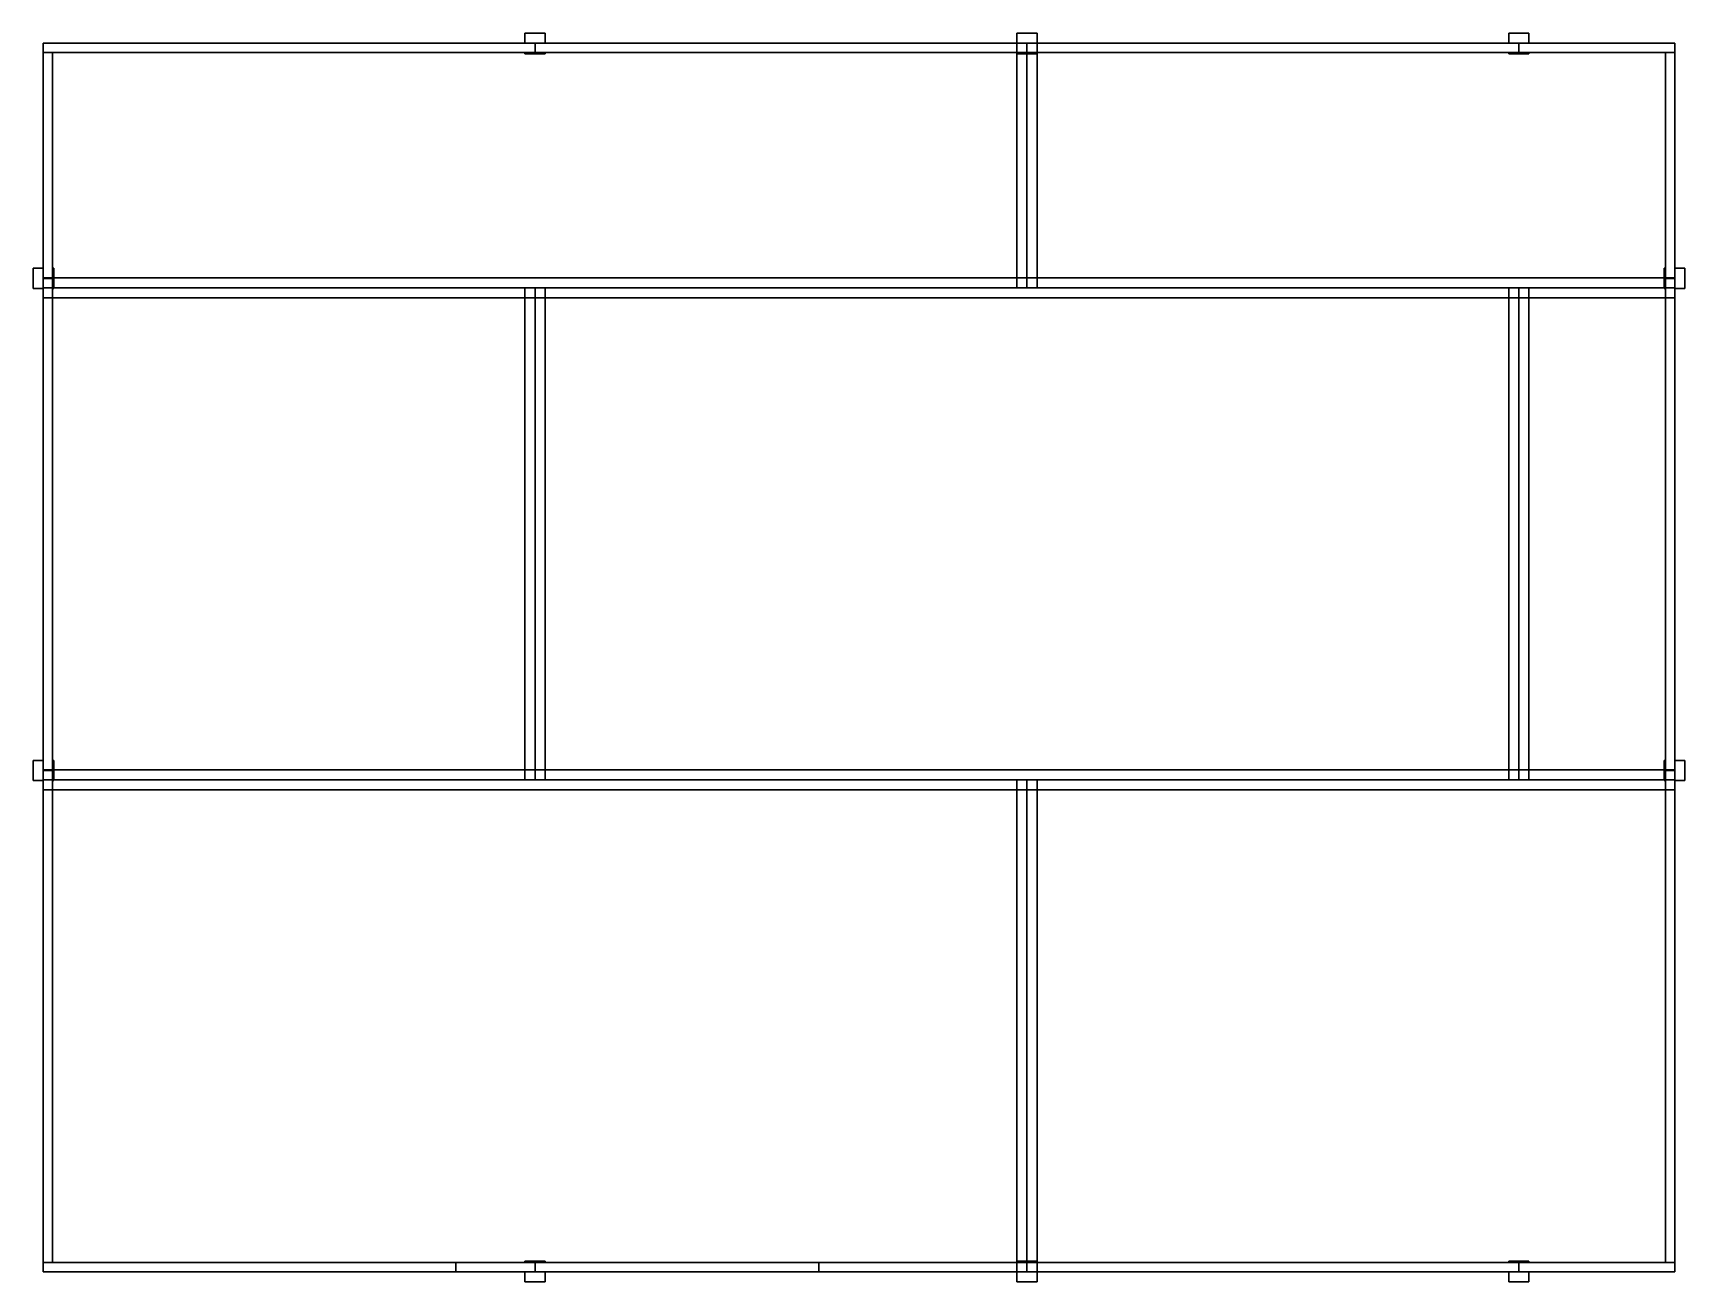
# Model space of a CAD drawing. Header units: millimetres. Extents: x -48 to 4048, y -48 to 3048.
import ezdxf

# ---------------------------------------------------------------- set-up
doc = ezdxf.new("R2010")
doc.units = ezdxf.units.MM
for name, color, linetype in [('FLAT', 8, 'Continuous'), ('HAT', 30, 'Continuous'), ('PANEL_CEILING', 4, 'Continuous'), ('PANEL_EAST', 2, 'Continuous'), ('PANEL_FLOOR', 3, 'Continuous'), ('PANEL_NORTH', 5, 'Continuous'), ('PANEL_SOUTH', 6, 'Continuous'), ('PANEL_WEST', 1, 'Continuous')]:
    doc.layers.add(name, color=color, linetype=linetype)

msp = doc.modelspace()

# ---------------------------------------------------------------- meshes
at = {"layer": 'FLAT'}
mesh = msp.add_polyface(dxfattribs=at)
corners = [(1171.6, 2997), (1171.6, 3000), (1221.6, 3000), (1221.6, 2997), (1171.6, 2997, 2400), (1221.6, 2997, 2400), (1221.6, 3000, 2400), (1171.6, 3000, 2400)]
mesh.append_faces([[corners[k] for k in face] for face in [(0, 1, 2, 3), (4, 5, 6, 7), (0, 3, 5, 4), (2, 1, 7, 6), (3, 2, 6, 5), (1, 0, 4, 7)]])
mesh = msp.add_polyface(dxfattribs=at)
corners = [(2391.6, 2416.6), (2391.6, 3023.4), (2441.6, 3023.4), (2441.6, 2416.6), (2391.6, 2416.6, 3), (2441.6, 2416.6, 3), (2441.6, 3023.4, 3), (2391.6, 3023.4, 3)]
mesh.append_faces([[corners[k] for k in face] for face in [(0, 1, 2, 3), (4, 5, 6, 7), (0, 3, 5, 4), (2, 1, 7, 6), (3, 2, 6, 5), (1, 0, 4, 7)]])
mesh = msp.add_polyface(dxfattribs=at)
corners = [(2391.6, 2416.6, 2397), (2391.6, 3023.4, 2397), (2441.6, 3023.4, 2397), (2441.6, 2416.6, 2397), (2391.6, 2416.6, 2400), (2441.6, 2416.6, 2400), (2441.6, 3023.4, 2400), (2391.6, 3023.4, 2400)]
mesh.append_faces([[corners[k] for k in face] for face in [(0, 1, 2, 3), (4, 5, 6, 7), (0, 3, 5, 4), (2, 1, 7, 6), (3, 2, 6, 5), (1, 0, 4, 7)]])
mesh = msp.add_polyface(dxfattribs=at)
corners = [(2391.6, 2997), (2391.6, 3000), (2441.6, 3000), (2441.6, 2997), (2391.6, 2997, 2400), (2441.6, 2997, 2400), (2441.6, 3000, 2400), (2391.6, 3000, 2400)]
mesh.append_faces([[corners[k] for k in face] for face in [(0, 1, 2, 3), (4, 5, 6, 7), (0, 3, 5, 4), (2, 1, 7, 6), (3, 2, 6, 5), (1, 0, 4, 7)]])
mesh = msp.add_polyface(dxfattribs=at)
corners = [(3611.6, 2997), (3611.6, 3000), (3661.6, 3000), (3661.6, 2997), (3611.6, 2997, 2400), (3661.6, 2997, 2400), (3661.6, 3000, 2400), (3611.6, 3000, 2400)]
mesh.append_faces([[corners[k] for k in face] for face in [(0, 1, 2, 3), (4, 5, 6, 7), (0, 3, 5, 4), (2, 1, 7, 6), (3, 2, 6, 5), (1, 0, 4, 7)]])
mesh = msp.add_polyface(dxfattribs=at)
corners = [(0, 2415), (0, 2465), (3, 2465), (3, 2415), (0, 2415, 2400), (3, 2415, 2400), (3, 2465, 2400), (0, 2465, 2400)]
mesh.append_faces([[corners[k] for k in face] for face in [(0, 1, 2, 3), (4, 5, 6, 7), (0, 3, 5, 4), (2, 1, 7, 6), (3, 2, 6, 5), (1, 0, 4, 7)]])
mesh = msp.add_polyface(dxfattribs=at)
corners = [(3997, 2415), (3997, 2465), (4000, 2465), (4000, 2415), (3997, 2415, 2400), (4000, 2415, 2400), (4000, 2465, 2400), (3997, 2465, 2400)]
mesh.append_faces([[corners[k] for k in face] for face in [(0, 1, 2, 3), (4, 5, 6, 7), (0, 3, 5, 4), (2, 1, 7, 6), (3, 2, 6, 5), (1, 0, 4, 7)]])
mesh = msp.add_polyface(dxfattribs=at)
corners = [(-23.4, 2391.6), (-23.4, 2441.6), (4023.4, 2441.6), (4023.4, 2391.6), (-23.4, 2391.6, 3), (4023.4, 2391.6, 3), (4023.4, 2441.6, 3), (-23.4, 2441.6, 3)]
mesh.append_faces([[corners[k] for k in face] for face in [(0, 1, 2, 3), (4, 5, 6, 7), (0, 3, 5, 4), (2, 1, 7, 6), (3, 2, 6, 5), (1, 0, 4, 7)]])
mesh = msp.add_polyface(dxfattribs=at)
corners = [(-23.4, 2391.6, 2397), (-23.4, 2441.6, 2397), (4023.4, 2441.6, 2397), (4023.4, 2391.6, 2397), (-23.4, 2391.6, 2400), (4023.4, 2391.6, 2400), (4023.4, 2441.6, 2400), (-23.4, 2441.6, 2400)]
mesh.append_faces([[corners[k] for k in face] for face in [(0, 1, 2, 3), (4, 5, 6, 7), (0, 3, 5, 4), (2, 1, 7, 6), (3, 2, 6, 5), (1, 0, 4, 7)]])
mesh = msp.add_polyface(dxfattribs=at)
corners = [(1171.6, 1196.6), (1171.6, 2416.6), (1221.6, 2416.6), (1221.6, 1196.6), (1171.6, 1196.6, 3), (1221.6, 1196.6, 3), (1221.6, 2416.6, 3), (1171.6, 2416.6, 3)]
mesh.append_faces([[corners[k] for k in face] for face in [(0, 1, 2, 3), (4, 5, 6, 7), (0, 3, 5, 4), (2, 1, 7, 6), (3, 2, 6, 5), (1, 0, 4, 7)]])
mesh = msp.add_polyface(dxfattribs=at)
corners = [(1171.6, 1196.6, 2397), (1171.6, 2416.6, 2397), (1221.6, 2416.6, 2397), (1221.6, 1196.6, 2397), (1171.6, 1196.6, 2400), (1221.6, 1196.6, 2400), (1221.6, 2416.6, 2400), (1171.6, 2416.6, 2400)]
mesh.append_faces([[corners[k] for k in face] for face in [(0, 1, 2, 3), (4, 5, 6, 7), (0, 3, 5, 4), (2, 1, 7, 6), (3, 2, 6, 5), (1, 0, 4, 7)]])
mesh = msp.add_polyface(dxfattribs=at)
corners = [(3611.6, 1196.6), (3611.6, 2416.6), (3661.6, 2416.6), (3661.6, 1196.6), (3611.6, 1196.6, 3), (3661.6, 1196.6, 3), (3661.6, 2416.6, 3), (3611.6, 2416.6, 3)]
mesh.append_faces([[corners[k] for k in face] for face in [(0, 1, 2, 3), (4, 5, 6, 7), (0, 3, 5, 4), (2, 1, 7, 6), (3, 2, 6, 5), (1, 0, 4, 7)]])
mesh = msp.add_polyface(dxfattribs=at)
corners = [(3611.6, 1196.6, 2397), (3611.6, 2416.6, 2397), (3661.6, 2416.6, 2397), (3661.6, 1196.6, 2397), (3611.6, 1196.6, 2400), (3661.6, 1196.6, 2400), (3661.6, 2416.6, 2400), (3611.6, 2416.6, 2400)]
mesh.append_faces([[corners[k] for k in face] for face in [(0, 1, 2, 3), (4, 5, 6, 7), (0, 3, 5, 4), (2, 1, 7, 6), (3, 2, 6, 5), (1, 0, 4, 7)]])
mesh = msp.add_polyface(dxfattribs=at)
corners = [(0, 1195), (0, 1245), (3, 1245), (3, 1195), (0, 1195, 2400), (3, 1195, 2400), (3, 1245, 2400), (0, 1245, 2400)]
mesh.append_faces([[corners[k] for k in face] for face in [(0, 1, 2, 3), (4, 5, 6, 7), (0, 3, 5, 4), (2, 1, 7, 6), (3, 2, 6, 5), (1, 0, 4, 7)]])
mesh = msp.add_polyface(dxfattribs=at)
corners = [(3997, 1195), (3997, 1245), (4000, 1245), (4000, 1195), (3997, 1195, 2400), (4000, 1195, 2400), (4000, 1245, 2400), (3997, 1245, 2400)]
mesh.append_faces([[corners[k] for k in face] for face in [(0, 1, 2, 3), (4, 5, 6, 7), (0, 3, 5, 4), (2, 1, 7, 6), (3, 2, 6, 5), (1, 0, 4, 7)]])
mesh = msp.add_polyface(dxfattribs=at)
corners = [(-23.4, 1171.6), (-23.4, 1221.6), (4023.4, 1221.6), (4023.4, 1171.6), (-23.4, 1171.6, 3), (4023.4, 1171.6, 3), (4023.4, 1221.6, 3), (-23.4, 1221.6, 3)]
mesh.append_faces([[corners[k] for k in face] for face in [(0, 1, 2, 3), (4, 5, 6, 7), (0, 3, 5, 4), (2, 1, 7, 6), (3, 2, 6, 5), (1, 0, 4, 7)]])
mesh = msp.add_polyface(dxfattribs=at)
corners = [(-23.4, 1171.6, 2397), (-23.4, 1221.6, 2397), (4023.4, 1221.6, 2397), (4023.4, 1171.6, 2397), (-23.4, 1171.6, 2400), (4023.4, 1171.6, 2400), (4023.4, 1221.6, 2400), (-23.4, 1221.6, 2400)]
mesh.append_faces([[corners[k] for k in face] for face in [(0, 1, 2, 3), (4, 5, 6, 7), (0, 3, 5, 4), (2, 1, 7, 6), (3, 2, 6, 5), (1, 0, 4, 7)]])
mesh = msp.add_polyface(dxfattribs=at)
corners = [(2391.6, -23.4), (2391.6, 1196.6), (2441.6, 1196.6), (2441.6, -23.4), (2391.6, -23.4, 3), (2441.6, -23.4, 3), (2441.6, 1196.6, 3), (2391.6, 1196.6, 3)]
mesh.append_faces([[corners[k] for k in face] for face in [(0, 1, 2, 3), (4, 5, 6, 7), (0, 3, 5, 4), (2, 1, 7, 6), (3, 2, 6, 5), (1, 0, 4, 7)]])
mesh = msp.add_polyface(dxfattribs=at)
corners = [(2391.6, -23.4, 2397), (2391.6, 1196.6, 2397), (2441.6, 1196.6, 2397), (2441.6, -23.4, 2397), (2391.6, -23.4, 2400), (2441.6, -23.4, 2400), (2441.6, 1196.6, 2400), (2391.6, 1196.6, 2400)]
mesh.append_faces([[corners[k] for k in face] for face in [(0, 1, 2, 3), (4, 5, 6, 7), (0, 3, 5, 4), (2, 1, 7, 6), (3, 2, 6, 5), (1, 0, 4, 7)]])
mesh = msp.add_polyface(dxfattribs=at)
corners = [(1171.6, 0, 2000), (1171.6, 3, 2000), (1221.6, 3, 2000), (1221.6, 0, 2000), (1171.6, 0, 2400), (1221.6, 0, 2400), (1221.6, 3, 2400), (1171.6, 3, 2400)]
mesh.append_faces([[corners[k] for k in face] for face in [(0, 1, 2, 3), (4, 5, 6, 7), (0, 3, 5, 4), (2, 1, 7, 6), (3, 2, 6, 5), (1, 0, 4, 7)]])
mesh = msp.add_polyface(dxfattribs=at)
corners = [(2391.6, 0), (2391.6, 3), (2441.6, 3), (2441.6, 0), (2391.6, 0, 2400), (2441.6, 0, 2400), (2441.6, 3, 2400), (2391.6, 3, 2400)]
mesh.append_faces([[corners[k] for k in face] for face in [(0, 1, 2, 3), (4, 5, 6, 7), (0, 3, 5, 4), (2, 1, 7, 6), (3, 2, 6, 5), (1, 0, 4, 7)]])
mesh = msp.add_polyface(dxfattribs=at)
corners = [(3611.6, 0), (3611.6, 3), (3661.6, 3), (3661.6, 0), (3611.6, 0, 2400), (3661.6, 0, 2400), (3661.6, 3, 2400), (3611.6, 3, 2400)]
mesh.append_faces([[corners[k] for k in face] for face in [(0, 1, 2, 3), (4, 5, 6, 7), (0, 3, 5, 4), (2, 1, 7, 6), (3, 2, 6, 5), (1, 0, 4, 7)]])
at = {"layer": 'HAT'}
mesh = msp.add_polyface(dxfattribs=at)
corners = [(1171.6, 3023.4), (1171.6, 3048.4), (1221.6, 3048.4), (1221.6, 3023.4), (1171.6, 3023.4, 2400), (1221.6, 3023.4, 2400), (1221.6, 3048.4, 2400), (1171.6, 3048.4, 2400)]
mesh.append_faces([[corners[k] for k in face] for face in [(0, 1, 2, 3), (4, 5, 6, 7), (0, 3, 5, 4), (2, 1, 7, 6), (3, 2, 6, 5), (1, 0, 4, 7)]])
mesh = msp.add_polyface(dxfattribs=at)
corners = [(2391.6, 3023.4), (2391.6, 3048.4), (2441.6, 3048.4), (2441.6, 3023.4), (2391.6, 3023.4, 2400), (2441.6, 3023.4, 2400), (2441.6, 3048.4, 2400), (2391.6, 3048.4, 2400)]
mesh.append_faces([[corners[k] for k in face] for face in [(0, 1, 2, 3), (4, 5, 6, 7), (0, 3, 5, 4), (2, 1, 7, 6), (3, 2, 6, 5), (1, 0, 4, 7)]])
mesh = msp.add_polyface(dxfattribs=at)
corners = [(3611.6, 3023.4), (3611.6, 3048.4), (3661.6, 3048.4), (3661.6, 3023.4), (3611.6, 3023.4, 2400), (3661.6, 3023.4, 2400), (3661.6, 3048.4, 2400), (3611.6, 3048.4, 2400)]
mesh.append_faces([[corners[k] for k in face] for face in [(0, 1, 2, 3), (4, 5, 6, 7), (0, 3, 5, 4), (2, 1, 7, 6), (3, 2, 6, 5), (1, 0, 4, 7)]])
mesh = msp.add_polyface(dxfattribs=at)
corners = [(2391.6, 2416.6, -48.4), (2391.6, 3023.4, -48.4), (2441.6, 3023.4, -48.4), (2441.6, 2416.6, -48.4), (2391.6, 2416.6, -23.4), (2441.6, 2416.6, -23.4), (2441.6, 3023.4, -23.4), (2391.6, 3023.4, -23.4)]
mesh.append_faces([[corners[k] for k in face] for face in [(0, 1, 2, 3), (4, 5, 6, 7), (0, 3, 5, 4), (2, 1, 7, 6), (3, 2, 6, 5), (1, 0, 4, 7)]])
mesh = msp.add_polyface(dxfattribs=at)
corners = [(2391.6, 2416.6, 2423.4), (2391.6, 3023.4, 2423.4), (2441.6, 3023.4, 2423.4), (2441.6, 2416.6, 2423.4), (2391.6, 2416.6, 2448.4), (2441.6, 2416.6, 2448.4), (2441.6, 3023.4, 2448.4), (2391.6, 3023.4, 2448.4)]
mesh.append_faces([[corners[k] for k in face] for face in [(0, 1, 2, 3), (4, 5, 6, 7), (0, 3, 5, 4), (2, 1, 7, 6), (3, 2, 6, 5), (1, 0, 4, 7)]])
mesh = msp.add_polyface(dxfattribs=at)
corners = [(-48.4, 2415), (-48.4, 2465), (-23.4, 2465), (-23.4, 2415), (-48.4, 2415, 2400), (-23.4, 2415, 2400), (-23.4, 2465, 2400), (-48.4, 2465, 2400)]
mesh.append_faces([[corners[k] for k in face] for face in [(0, 1, 2, 3), (4, 5, 6, 7), (0, 3, 5, 4), (2, 1, 7, 6), (3, 2, 6, 5), (1, 0, 4, 7)]])
mesh = msp.add_polyface(dxfattribs=at)
corners = [(4023.4, 2415), (4023.4, 2465), (4048.4, 2465), (4048.4, 2415), (4023.4, 2415, 2400), (4048.4, 2415, 2400), (4048.4, 2465, 2400), (4023.4, 2465, 2400)]
mesh.append_faces([[corners[k] for k in face] for face in [(0, 1, 2, 3), (4, 5, 6, 7), (0, 3, 5, 4), (2, 1, 7, 6), (3, 2, 6, 5), (1, 0, 4, 7)]])
mesh = msp.add_polyface(dxfattribs=at)
corners = [(-23.4, 2391.6, -48.4), (-23.4, 2441.6, -48.4), (4023.4, 2441.6, -48.4), (4023.4, 2391.6, -48.4), (-23.4, 2391.6, -23.4), (4023.4, 2391.6, -23.4), (4023.4, 2441.6, -23.4), (-23.4, 2441.6, -23.4)]
mesh.append_faces([[corners[k] for k in face] for face in [(0, 1, 2, 3), (4, 5, 6, 7), (0, 3, 5, 4), (2, 1, 7, 6), (3, 2, 6, 5), (1, 0, 4, 7)]])
mesh = msp.add_polyface(dxfattribs=at)
corners = [(-23.4, 2391.6, 2423.4), (-23.4, 2441.6, 2423.4), (4023.4, 2441.6, 2423.4), (4023.4, 2391.6, 2423.4), (-23.4, 2391.6, 2448.4), (4023.4, 2391.6, 2448.4), (4023.4, 2441.6, 2448.4), (-23.4, 2441.6, 2448.4)]
mesh.append_faces([[corners[k] for k in face] for face in [(0, 1, 2, 3), (4, 5, 6, 7), (0, 3, 5, 4), (2, 1, 7, 6), (3, 2, 6, 5), (1, 0, 4, 7)]])
mesh = msp.add_polyface(dxfattribs=at)
corners = [(1171.6, 1196.6, -48.4), (1171.6, 2416.6, -48.4), (1221.6, 2416.6, -48.4), (1221.6, 1196.6, -48.4), (1171.6, 1196.6, -23.4), (1221.6, 1196.6, -23.4), (1221.6, 2416.6, -23.4), (1171.6, 2416.6, -23.4)]
mesh.append_faces([[corners[k] for k in face] for face in [(0, 1, 2, 3), (4, 5, 6, 7), (0, 3, 5, 4), (2, 1, 7, 6), (3, 2, 6, 5), (1, 0, 4, 7)]])
mesh = msp.add_polyface(dxfattribs=at)
corners = [(1171.6, 1196.6, 2423.4), (1171.6, 2416.6, 2423.4), (1221.6, 2416.6, 2423.4), (1221.6, 1196.6, 2423.4), (1171.6, 1196.6, 2448.4), (1221.6, 1196.6, 2448.4), (1221.6, 2416.6, 2448.4), (1171.6, 2416.6, 2448.4)]
mesh.append_faces([[corners[k] for k in face] for face in [(0, 1, 2, 3), (4, 5, 6, 7), (0, 3, 5, 4), (2, 1, 7, 6), (3, 2, 6, 5), (1, 0, 4, 7)]])
mesh = msp.add_polyface(dxfattribs=at)
corners = [(3611.6, 1196.6, -48.4), (3611.6, 2416.6, -48.4), (3661.6, 2416.6, -48.4), (3661.6, 1196.6, -48.4), (3611.6, 1196.6, -23.4), (3661.6, 1196.6, -23.4), (3661.6, 2416.6, -23.4), (3611.6, 2416.6, -23.4)]
mesh.append_faces([[corners[k] for k in face] for face in [(0, 1, 2, 3), (4, 5, 6, 7), (0, 3, 5, 4), (2, 1, 7, 6), (3, 2, 6, 5), (1, 0, 4, 7)]])
mesh = msp.add_polyface(dxfattribs=at)
corners = [(3611.6, 1196.6, 2423.4), (3611.6, 2416.6, 2423.4), (3661.6, 2416.6, 2423.4), (3661.6, 1196.6, 2423.4), (3611.6, 1196.6, 2448.4), (3661.6, 1196.6, 2448.4), (3661.6, 2416.6, 2448.4), (3611.6, 2416.6, 2448.4)]
mesh.append_faces([[corners[k] for k in face] for face in [(0, 1, 2, 3), (4, 5, 6, 7), (0, 3, 5, 4), (2, 1, 7, 6), (3, 2, 6, 5), (1, 0, 4, 7)]])
mesh = msp.add_polyface(dxfattribs=at)
corners = [(-48.4, 1195), (-48.4, 1245), (-23.4, 1245), (-23.4, 1195), (-48.4, 1195, 2400), (-23.4, 1195, 2400), (-23.4, 1245, 2400), (-48.4, 1245, 2400)]
mesh.append_faces([[corners[k] for k in face] for face in [(0, 1, 2, 3), (4, 5, 6, 7), (0, 3, 5, 4), (2, 1, 7, 6), (3, 2, 6, 5), (1, 0, 4, 7)]])
mesh = msp.add_polyface(dxfattribs=at)
corners = [(4023.4, 1195), (4023.4, 1245), (4048.4, 1245), (4048.4, 1195), (4023.4, 1195, 2400), (4048.4, 1195, 2400), (4048.4, 1245, 2400), (4023.4, 1245, 2400)]
mesh.append_faces([[corners[k] for k in face] for face in [(0, 1, 2, 3), (4, 5, 6, 7), (0, 3, 5, 4), (2, 1, 7, 6), (3, 2, 6, 5), (1, 0, 4, 7)]])
mesh = msp.add_polyface(dxfattribs=at)
corners = [(-23.4, 1171.6, -48.4), (-23.4, 1221.6, -48.4), (4023.4, 1221.6, -48.4), (4023.4, 1171.6, -48.4), (-23.4, 1171.6, -23.4), (4023.4, 1171.6, -23.4), (4023.4, 1221.6, -23.4), (-23.4, 1221.6, -23.4)]
mesh.append_faces([[corners[k] for k in face] for face in [(0, 1, 2, 3), (4, 5, 6, 7), (0, 3, 5, 4), (2, 1, 7, 6), (3, 2, 6, 5), (1, 0, 4, 7)]])
mesh = msp.add_polyface(dxfattribs=at)
corners = [(-23.4, 1171.6, 2423.4), (-23.4, 1221.6, 2423.4), (4023.4, 1221.6, 2423.4), (4023.4, 1171.6, 2423.4), (-23.4, 1171.6, 2448.4), (4023.4, 1171.6, 2448.4), (4023.4, 1221.6, 2448.4), (-23.4, 1221.6, 2448.4)]
mesh.append_faces([[corners[k] for k in face] for face in [(0, 1, 2, 3), (4, 5, 6, 7), (0, 3, 5, 4), (2, 1, 7, 6), (3, 2, 6, 5), (1, 0, 4, 7)]])
mesh = msp.add_polyface(dxfattribs=at)
corners = [(2391.6, -23.4, -48.4), (2391.6, 1196.6, -48.4), (2441.6, 1196.6, -48.4), (2441.6, -23.4, -48.4), (2391.6, -23.4, -23.4), (2441.6, -23.4, -23.4), (2441.6, 1196.6, -23.4), (2391.6, 1196.6, -23.4)]
mesh.append_faces([[corners[k] for k in face] for face in [(0, 1, 2, 3), (4, 5, 6, 7), (0, 3, 5, 4), (2, 1, 7, 6), (3, 2, 6, 5), (1, 0, 4, 7)]])
mesh = msp.add_polyface(dxfattribs=at)
corners = [(2391.6, -23.4, 2423.4), (2391.6, 1196.6, 2423.4), (2441.6, 1196.6, 2423.4), (2441.6, -23.4, 2423.4), (2391.6, -23.4, 2448.4), (2441.6, -23.4, 2448.4), (2441.6, 1196.6, 2448.4), (2391.6, 1196.6, 2448.4)]
mesh.append_faces([[corners[k] for k in face] for face in [(0, 1, 2, 3), (4, 5, 6, 7), (0, 3, 5, 4), (2, 1, 7, 6), (3, 2, 6, 5), (1, 0, 4, 7)]])
mesh = msp.add_polyface(dxfattribs=at)
corners = [(1171.6, -48.4, 2000), (1171.6, -23.4, 2000), (1221.6, -23.4, 2000), (1221.6, -48.4, 2000), (1171.6, -48.4, 2400), (1221.6, -48.4, 2400), (1221.6, -23.4, 2400), (1171.6, -23.4, 2400)]
mesh.append_faces([[corners[k] for k in face] for face in [(0, 1, 2, 3), (4, 5, 6, 7), (0, 3, 5, 4), (2, 1, 7, 6), (3, 2, 6, 5), (1, 0, 4, 7)]])
mesh = msp.add_polyface(dxfattribs=at)
corners = [(2391.6, -48.4), (2391.6, -23.4), (2441.6, -23.4), (2441.6, -48.4), (2391.6, -48.4, 2400), (2441.6, -48.4, 2400), (2441.6, -23.4, 2400), (2391.6, -23.4, 2400)]
mesh.append_faces([[corners[k] for k in face] for face in [(0, 1, 2, 3), (4, 5, 6, 7), (0, 3, 5, 4), (2, 1, 7, 6), (3, 2, 6, 5), (1, 0, 4, 7)]])
mesh = msp.add_polyface(dxfattribs=at)
corners = [(3611.6, -48.4), (3611.6, -23.4), (3661.6, -23.4), (3661.6, -48.4), (3611.6, -48.4, 2400), (3661.6, -48.4, 2400), (3661.6, -23.4, 2400), (3611.6, -23.4, 2400)]
mesh.append_faces([[corners[k] for k in face] for face in [(0, 1, 2, 3), (4, 5, 6, 7), (0, 3, 5, 4), (2, 1, 7, 6), (3, 2, 6, 5), (1, 0, 4, 7)]])
at = {"layer": 'PANEL_CEILING'}
mesh = msp.add_polyface(dxfattribs=at)
corners = [(-23.4, 2416.6, 2400), (-23.4, 3023.4, 2400), (2416.6, 3023.4, 2400), (2416.6, 2416.6, 2400), (-23.4, 2416.6, 2423.4), (2416.6, 2416.6, 2423.4), (2416.6, 3023.4, 2423.4), (-23.4, 3023.4, 2423.4)]
mesh.append_faces([[corners[k] for k in face] for face in [(0, 1, 2, 3), (4, 5, 6, 7), (0, 3, 5, 4), (2, 1, 7, 6), (3, 2, 6, 5), (1, 0, 4, 7)]])
mesh = msp.add_polyface(dxfattribs=at)
corners = [(2416.6, 2416.6, 2400), (2416.6, 3023.4, 2400), (4023.4, 3023.4, 2400), (4023.4, 2416.6, 2400), (2416.6, 2416.6, 2423.4), (4023.4, 2416.6, 2423.4), (4023.4, 3023.4, 2423.4), (2416.6, 3023.4, 2423.4)]
mesh.append_faces([[corners[k] for k in face] for face in [(0, 1, 2, 3), (4, 5, 6, 7), (0, 3, 5, 4), (2, 1, 7, 6), (3, 2, 6, 5), (1, 0, 4, 7)]])
mesh = msp.add_polyface(dxfattribs=at)
corners = [(-23.4, 1196.6, 2400), (-23.4, 2416.6, 2400), (1196.6, 2416.6, 2400), (1196.6, 1196.6, 2400), (-23.4, 1196.6, 2423.4), (1196.6, 1196.6, 2423.4), (1196.6, 2416.6, 2423.4), (-23.4, 2416.6, 2423.4)]
mesh.append_faces([[corners[k] for k in face] for face in [(0, 1, 2, 3), (4, 5, 6, 7), (0, 3, 5, 4), (2, 1, 7, 6), (3, 2, 6, 5), (1, 0, 4, 7)]])
mesh = msp.add_polyface(dxfattribs=at)
corners = [(1196.6, 1196.6, 2400), (1196.6, 2416.6, 2400), (3636.6, 2416.6, 2400), (3636.6, 1196.6, 2400), (1196.6, 1196.6, 2423.4), (3636.6, 1196.6, 2423.4), (3636.6, 2416.6, 2423.4), (1196.6, 2416.6, 2423.4)]
mesh.append_faces([[corners[k] for k in face] for face in [(0, 1, 2, 3), (4, 5, 6, 7), (0, 3, 5, 4), (2, 1, 7, 6), (3, 2, 6, 5), (1, 0, 4, 7)]])
mesh = msp.add_polyface(dxfattribs=at)
corners = [(3636.6, 1196.6, 2400), (3636.6, 2416.6, 2400), (4023.4, 2416.6, 2400), (4023.4, 1196.6, 2400), (3636.6, 1196.6, 2423.4), (4023.4, 1196.6, 2423.4), (4023.4, 2416.6, 2423.4), (3636.6, 2416.6, 2423.4)]
mesh.append_faces([[corners[k] for k in face] for face in [(0, 1, 2, 3), (4, 5, 6, 7), (0, 3, 5, 4), (2, 1, 7, 6), (3, 2, 6, 5), (1, 0, 4, 7)]])
mesh = msp.add_polyface(dxfattribs=at)
corners = [(-23.4, -23.4, 2400), (-23.4, 1196.6, 2400), (2416.6, 1196.6, 2400), (2416.6, -23.4, 2400), (-23.4, -23.4, 2423.4), (2416.6, -23.4, 2423.4), (2416.6, 1196.6, 2423.4), (-23.4, 1196.6, 2423.4)]
mesh.append_faces([[corners[k] for k in face] for face in [(0, 1, 2, 3), (4, 5, 6, 7), (0, 3, 5, 4), (2, 1, 7, 6), (3, 2, 6, 5), (1, 0, 4, 7)]])
mesh = msp.add_polyface(dxfattribs=at)
corners = [(2416.6, -23.4, 2400), (2416.6, 1196.6, 2400), (4023.4, 1196.6, 2400), (4023.4, -23.4, 2400), (2416.6, -23.4, 2423.4), (4023.4, -23.4, 2423.4), (4023.4, 1196.6, 2423.4), (2416.6, 1196.6, 2423.4)]
mesh.append_faces([[corners[k] for k in face] for face in [(0, 1, 2, 3), (4, 5, 6, 7), (0, 3, 5, 4), (2, 1, 7, 6), (3, 2, 6, 5), (1, 0, 4, 7)]])
at = {"layer": 'PANEL_EAST'}
mesh = msp.add_polyface(dxfattribs=at)
corners = [(4000, 2440), (4000, 3000), (4023.4, 3000), (4023.4, 2440), (4000, 2440, 2400), (4023.4, 2440, 2400), (4023.4, 3000, 2400), (4000, 3000, 2400)]
mesh.append_faces([[corners[k] for k in face] for face in [(0, 1, 2, 3), (4, 5, 6, 7), (0, 3, 5, 4), (2, 1, 7, 6), (3, 2, 6, 5), (1, 0, 4, 7)]])
mesh = msp.add_polyface(dxfattribs=at)
corners = [(4000, 1220), (4000, 2440), (4023.4, 2440), (4023.4, 1220), (4000, 1220, 2400), (4023.4, 1220, 2400), (4023.4, 2440, 2400), (4000, 2440, 2400)]
mesh.append_faces([[corners[k] for k in face] for face in [(0, 1, 2, 3), (4, 5, 6, 7), (0, 3, 5, 4), (2, 1, 7, 6), (3, 2, 6, 5), (1, 0, 4, 7)]])
mesh = msp.add_polyface(dxfattribs=at)
corners = [(4000, 0), (4000, 1220), (4023.4, 1220), (4023.4, 0), (4000, 0, 2400), (4023.4, 0, 2400), (4023.4, 1220, 2400), (4000, 1220, 2400)]
mesh.append_faces([[corners[k] for k in face] for face in [(0, 1, 2, 3), (4, 5, 6, 7), (0, 3, 5, 4), (2, 1, 7, 6), (3, 2, 6, 5), (1, 0, 4, 7)]])
at = {"layer": 'PANEL_FLOOR'}
mesh = msp.add_polyface(dxfattribs=at)
corners = [(-23.4, 2416.6, -23.4), (-23.4, 3023.4, -23.4), (2416.6, 3023.4, -23.4), (2416.6, 2416.6, -23.4), (-23.4, 2416.6), (2416.6, 2416.6), (2416.6, 3023.4), (-23.4, 3023.4)]
mesh.append_faces([[corners[k] for k in face] for face in [(0, 1, 2, 3), (4, 5, 6, 7), (0, 3, 5, 4), (2, 1, 7, 6), (3, 2, 6, 5), (1, 0, 4, 7)]])
mesh = msp.add_polyface(dxfattribs=at)
corners = [(2416.6, 2416.6, -23.4), (2416.6, 3023.4, -23.4), (4023.4, 3023.4, -23.4), (4023.4, 2416.6, -23.4), (2416.6, 2416.6), (4023.4, 2416.6), (4023.4, 3023.4), (2416.6, 3023.4)]
mesh.append_faces([[corners[k] for k in face] for face in [(0, 1, 2, 3), (4, 5, 6, 7), (0, 3, 5, 4), (2, 1, 7, 6), (3, 2, 6, 5), (1, 0, 4, 7)]])
mesh = msp.add_polyface(dxfattribs=at)
corners = [(-23.4, 1196.6, -23.4), (-23.4, 2416.6, -23.4), (1196.6, 2416.6, -23.4), (1196.6, 1196.6, -23.4), (-23.4, 1196.6), (1196.6, 1196.6), (1196.6, 2416.6), (-23.4, 2416.6)]
mesh.append_faces([[corners[k] for k in face] for face in [(0, 1, 2, 3), (4, 5, 6, 7), (0, 3, 5, 4), (2, 1, 7, 6), (3, 2, 6, 5), (1, 0, 4, 7)]])
mesh = msp.add_polyface(dxfattribs=at)
corners = [(1196.6, 1196.6, -23.4), (1196.6, 2416.6, -23.4), (3636.6, 2416.6, -23.4), (3636.6, 1196.6, -23.4), (1196.6, 1196.6), (3636.6, 1196.6), (3636.6, 2416.6), (1196.6, 2416.6)]
mesh.append_faces([[corners[k] for k in face] for face in [(0, 1, 2, 3), (4, 5, 6, 7), (0, 3, 5, 4), (2, 1, 7, 6), (3, 2, 6, 5), (1, 0, 4, 7)]])
mesh = msp.add_polyface(dxfattribs=at)
corners = [(3636.6, 1196.6, -23.4), (3636.6, 2416.6, -23.4), (4023.4, 2416.6, -23.4), (4023.4, 1196.6, -23.4), (3636.6, 1196.6), (4023.4, 1196.6), (4023.4, 2416.6), (3636.6, 2416.6)]
mesh.append_faces([[corners[k] for k in face] for face in [(0, 1, 2, 3), (4, 5, 6, 7), (0, 3, 5, 4), (2, 1, 7, 6), (3, 2, 6, 5), (1, 0, 4, 7)]])
mesh = msp.add_polyface(dxfattribs=at)
corners = [(-23.4, -23.4, -23.4), (-23.4, 1196.6, -23.4), (2416.6, 1196.6, -23.4), (2416.6, -23.4, -23.4), (-23.4, -23.4), (2416.6, -23.4), (2416.6, 1196.6), (-23.4, 1196.6)]
mesh.append_faces([[corners[k] for k in face] for face in [(0, 1, 2, 3), (4, 5, 6, 7), (0, 3, 5, 4), (2, 1, 7, 6), (3, 2, 6, 5), (1, 0, 4, 7)]])
mesh = msp.add_polyface(dxfattribs=at)
corners = [(2416.6, -23.4, -23.4), (2416.6, 1196.6, -23.4), (4023.4, 1196.6, -23.4), (4023.4, -23.4, -23.4), (2416.6, -23.4), (4023.4, -23.4), (4023.4, 1196.6), (2416.6, 1196.6)]
mesh.append_faces([[corners[k] for k in face] for face in [(0, 1, 2, 3), (4, 5, 6, 7), (0, 3, 5, 4), (2, 1, 7, 6), (3, 2, 6, 5), (1, 0, 4, 7)]])
at = {"layer": 'PANEL_NORTH'}
mesh = msp.add_polyface(dxfattribs=at)
corners = [(-23.4, 3000), (-23.4, 3023.4), (1196.6, 3023.4), (1196.6, 3000), (-23.4, 3000, 2400), (1196.6, 3000, 2400), (1196.6, 3023.4, 2400), (-23.4, 3023.4, 2400)]
mesh.append_faces([[corners[k] for k in face] for face in [(0, 1, 2, 3), (4, 5, 6, 7), (0, 3, 5, 4), (2, 1, 7, 6), (3, 2, 6, 5), (1, 0, 4, 7)]])
mesh = msp.add_polyface(dxfattribs=at)
corners = [(1196.6, 3000), (1196.6, 3023.4), (2416.6, 3023.4), (2416.6, 3000), (1196.6, 3000, 2400), (2416.6, 3000, 2400), (2416.6, 3023.4, 2400), (1196.6, 3023.4, 2400)]
mesh.append_faces([[corners[k] for k in face] for face in [(0, 1, 2, 3), (4, 5, 6, 7), (0, 3, 5, 4), (2, 1, 7, 6), (3, 2, 6, 5), (1, 0, 4, 7)]])
mesh = msp.add_polyface(dxfattribs=at)
corners = [(2416.6, 3000), (2416.6, 3023.4), (3636.6, 3023.4), (3636.6, 3000), (2416.6, 3000, 2400), (3636.6, 3000, 2400), (3636.6, 3023.4, 2400), (2416.6, 3023.4, 2400)]
mesh.append_faces([[corners[k] for k in face] for face in [(0, 1, 2, 3), (4, 5, 6, 7), (0, 3, 5, 4), (2, 1, 7, 6), (3, 2, 6, 5), (1, 0, 4, 7)]])
mesh = msp.add_polyface(dxfattribs=at)
corners = [(3636.6, 3000), (3636.6, 3023.4), (4023.4, 3023.4), (4023.4, 3000), (3636.6, 3000, 2400), (4023.4, 3000, 2400), (4023.4, 3023.4, 2400), (3636.6, 3023.4, 2400)]
mesh.append_faces([[corners[k] for k in face] for face in [(0, 1, 2, 3), (4, 5, 6, 7), (0, 3, 5, 4), (2, 1, 7, 6), (3, 2, 6, 5), (1, 0, 4, 7)]])
at = {"layer": 'PANEL_SOUTH'}
mesh = msp.add_polyface(dxfattribs=at)
corners = [(-23.4, -23.4, 2000), (-23.4, 0, 2000), (1196.6, 0, 2000), (1196.6, -23.4, 2000), (-23.4, -23.4, 2400), (1196.6, -23.4, 2400), (1196.6, 0, 2400), (-23.4, 0, 2400)]
mesh.append_faces([[corners[k] for k in face] for face in [(0, 1, 2, 3), (4, 5, 6, 7), (0, 3, 5, 4), (2, 1, 7, 6), (3, 2, 6, 5), (1, 0, 4, 7)]])
mesh = msp.add_polyface(dxfattribs=at)
corners = [(-23.4, -23.4), (-23.4, 0), (1000, 0), (1000, -23.4), (-23.4, -23.4, 2000), (1000, -23.4, 2000), (1000, 0, 2000), (-23.4, 0, 2000)]
mesh.append_faces([[corners[k] for k in face] for face in [(0, 1, 2, 3), (4, 5, 6, 7), (0, 3, 5, 4), (2, 1, 7, 6), (3, 2, 6, 5), (1, 0, 4, 7)]])
mesh = msp.add_polyface(dxfattribs=at)
corners = [(1196.6, -23.4, 2000), (1196.6, 0, 2000), (2416.6, 0, 2000), (2416.6, -23.4, 2000), (1196.6, -23.4, 2400), (2416.6, -23.4, 2400), (2416.6, 0, 2400), (1196.6, 0, 2400)]
mesh.append_faces([[corners[k] for k in face] for face in [(0, 1, 2, 3), (4, 5, 6, 7), (0, 3, 5, 4), (2, 1, 7, 6), (3, 2, 6, 5), (1, 0, 4, 7)]])
mesh = msp.add_polyface(dxfattribs=at)
corners = [(1900, -23.4), (1900, 0), (2416.6, 0), (2416.6, -23.4), (1900, -23.4, 2000), (2416.6, -23.4, 2000), (2416.6, 0, 2000), (1900, 0, 2000)]
mesh.append_faces([[corners[k] for k in face] for face in [(0, 1, 2, 3), (4, 5, 6, 7), (0, 3, 5, 4), (2, 1, 7, 6), (3, 2, 6, 5), (1, 0, 4, 7)]])
mesh = msp.add_polyface(dxfattribs=at)
corners = [(2416.6, -23.4), (2416.6, 0), (3636.6, 0), (3636.6, -23.4), (2416.6, -23.4, 2400), (3636.6, -23.4, 2400), (3636.6, 0, 2400), (2416.6, 0, 2400)]
mesh.append_faces([[corners[k] for k in face] for face in [(0, 1, 2, 3), (4, 5, 6, 7), (0, 3, 5, 4), (2, 1, 7, 6), (3, 2, 6, 5), (1, 0, 4, 7)]])
mesh = msp.add_polyface(dxfattribs=at)
corners = [(3636.6, -23.4), (3636.6, 0), (4023.4, 0), (4023.4, -23.4), (3636.6, -23.4, 2400), (4023.4, -23.4, 2400), (4023.4, 0, 2400), (3636.6, 0, 2400)]
mesh.append_faces([[corners[k] for k in face] for face in [(0, 1, 2, 3), (4, 5, 6, 7), (0, 3, 5, 4), (2, 1, 7, 6), (3, 2, 6, 5), (1, 0, 4, 7)]])
at = {"layer": 'PANEL_WEST'}
mesh = msp.add_polyface(dxfattribs=at)
corners = [(-23.4, 2440), (-23.4, 3000), (0, 3000), (0, 2440), (-23.4, 2440, 2400), (0, 2440, 2400), (0, 3000, 2400), (-23.4, 3000, 2400)]
mesh.append_faces([[corners[k] for k in face] for face in [(0, 1, 2, 3), (4, 5, 6, 7), (0, 3, 5, 4), (2, 1, 7, 6), (3, 2, 6, 5), (1, 0, 4, 7)]])
mesh = msp.add_polyface(dxfattribs=at)
corners = [(-23.4, 1220), (-23.4, 2440), (0, 2440), (0, 1220), (-23.4, 1220, 2400), (0, 1220, 2400), (0, 2440, 2400), (-23.4, 2440, 2400)]
mesh.append_faces([[corners[k] for k in face] for face in [(0, 1, 2, 3), (4, 5, 6, 7), (0, 3, 5, 4), (2, 1, 7, 6), (3, 2, 6, 5), (1, 0, 4, 7)]])
mesh = msp.add_polyface(dxfattribs=at)
corners = [(-23.4, 0), (-23.4, 1220), (0, 1220), (0, 0), (-23.4, 0, 2400), (0, 0, 2400), (0, 1220, 2400), (-23.4, 1220, 2400)]
mesh.append_faces([[corners[k] for k in face] for face in [(0, 1, 2, 3), (4, 5, 6, 7), (0, 3, 5, 4), (2, 1, 7, 6), (3, 2, 6, 5), (1, 0, 4, 7)]])

doc.saveas('drawing.dxf')
